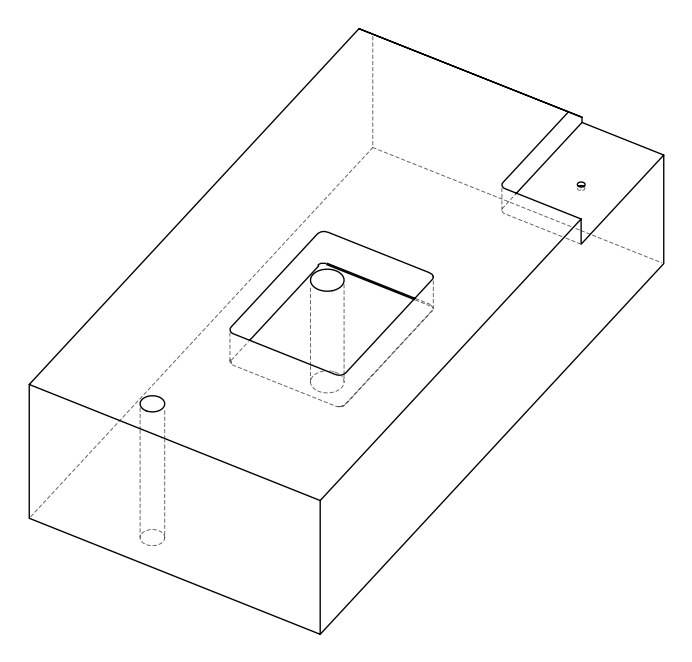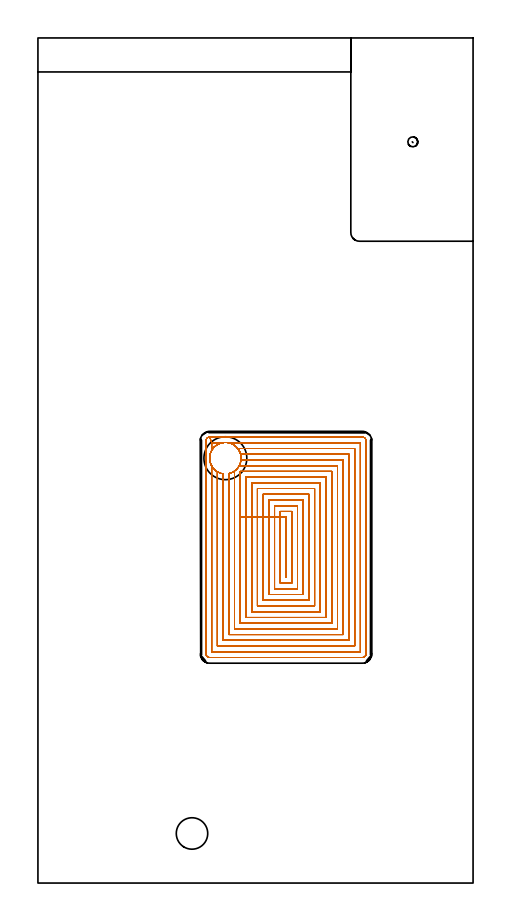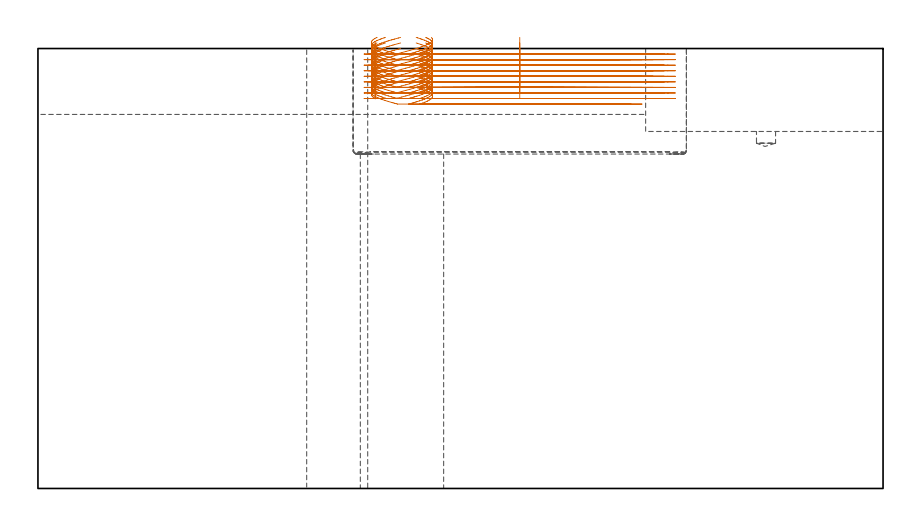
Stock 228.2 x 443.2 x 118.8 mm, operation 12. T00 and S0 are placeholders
(PLAN: 12 operations, 9 tool changes, 185.3 min)
(1 SPOT_DRILL | STEP1HOLE | NXT0321_9005460120000 | 0.06 min | 3392 mm3)
(2 SPOT_DRILL_1 | STEP1HOLE_1 | NXT0321_9005460120000 | 0.03 min | 3 mm3)
(3 SPOT_DRILL_2 | STEP1POCKET | NXT0321_9005460120000 | 0.03 min | 2393 mm3)
(4 DRILL_THROUGH_HOLE_INTO_CENTER | STEP1HOLE | NXT0301_065 | 0.39 min | 6096 mm3)
(5 DRILL_TO_ENLARGE_THROUGH_HOLE | STEP1HOLE | UGT0301_054 | 0.41 min | 37684 mm3)
(6 DRILL_BLIND_HOLE_INTO_CENTER | STEP1HOLE_1 | NXT0301_038 | 0.05 min | 317 mm3)
(7 GUN_DRILL_THROUGH_HOLE | STEP1HOLE_1 | UGT0307_002 | 0.56 min | 3049 mm3)
(8 SPADE_DRILL_TO_ENLARGE_THROUGH_HOLE | STEP1HOLE_1 | UGT0306_007 | 0.51 min | 21981 mm3)
(9 DRILL_BLIND_HOLE_INTO_CENTER_1 | STEP1POCKET | NXT0301_023 | 0.03 min | 78 mm3)
(10 AREA_MILL | FG_CHAMFER_SURFACE | UGT0205_001 | 9.43 min | 27202 mm3)
(11 MILL_CORNER_NOTCH_RECTANGULAR | CORNER_NOTCH_RECTANGULAR | NXT0201_009 | Follow Part, ap 2, ae 75% | 33.96 min | 149371 mm3)
(12 MILL_RECTANGULAR_POCKET | POCKET_RECTANGULAR_STRAIGHT | UGT0201_084 | Follow Part, ap 1.5, ae 75% | 139.81 min | 299857 mm3)
(TOOL NXT0321_9005460120000 | NC Spot Drill, 142deg, 12mm, Carbide, Uncoated | D12 PA142 FL30 Z2)
(TOOL NXT0301_065 | Carbide Drill 9.4mm [860.1-0940-075A1-MM 2214] | D9.4 PA140 FL98 Z2)
(TOOL UGT0301_054 | Twist Drill 22.5 mm | D22.5 PA118 FL155 Z2)
(TOOL NXT0301_038 | Carbide Drill 6.7mm [860.1-0670-034A1-MM 2214] | D6.7 PA140 FL53 Z2)
(TOOL UGT0307_002 | Gun Drill 6 mm | D6 PA130 FL24 Z1)
(TOOL UGT0306_007 | Spade Drill 16.5mm | D16.5 PA132 FL10 Z2)
(TOOL NXT0301_023 | Carbide Drill 5.2mm [860.1-0520-016A1-MM 2214] | D5.2 PA140 FL28 Z2)
(TOOL UGT0205_001 | Chamfer Mill 20 x 3 x 45 deg. | D20 FL50 Z2)
(TOOL NXT0201_009 | ENDMILL 8mm [2P460-0800-NA 1630] | D8 FL26 Z6)
(TOOL UGT0201_084 | End mill 6 mm | D6 R1 FL30 Z4)
(OP 12 MILL_RECTANGULAR_POCKET, part 1 of 2)
G17 G21 G94 G90
T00 M6
G54
G17 G0 G90 X102.135 Y230.094 S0 M3
G43 Z128.8 H0
Z121.8
G94 G1 X102.469 Y229.927 Z121.7 F250.
X103.358 Y229.327 Z121.412
X103.667 Y229.062 Z121.304
X104.34 Y228.414 Z121.053
X104.917 Y227.725 Z120.812
X105.139 Y227.427 Z120.713
X105.333 Y227.109 Z120.613
X105.545 Y226.762 Z120.504
X105.997 Y225.784 Z120.215
X106.319 Y224.755 Z119.926
X106.505 Y223.694 Z119.638
X106.551 Y222.617 Z119.349
X106.457 Y221.544 Z119.06
X106.225 Y220.492 Z118.772
X105.857 Y219.479 Z118.483
X105.362 Y218.522 Z118.194
X105.009 Y218.002 Z118.026
X104.475 Y217.331 Z117.796
X104.371 Y217.215 Z117.754
X103.731 Y216.591 Z117.515
X103.1 Y216.097 Z117.3
Y133.3 F500.
X157.1
Y218.9
X105.565
G0 X104.677 Y228.012 Z121.8
G1 X104.917 Y227.725 Z121.7 F250.
X105.139 Y227.427 Z121.6
X105.333 Y227.109 Z121.5
X105.545 Y226.762 Z121.391
X105.997 Y225.784 Z121.103
X106.319 Y224.755 Z120.814
X106.505 Y223.694 Z120.525
X106.551 Y222.617 Z120.236
X106.457 Y221.544 Z119.948
X106.225 Y220.492 Z119.659
X105.857 Y219.479 Z119.37
X105.362 Y218.522 Z119.082
X105.009 Y218.002 Z118.913
X104.475 Y217.331 Z118.683
X104.371 Y217.215 Z118.642
X103.731 Y216.591 Z118.402
X103.051 Y216.059 Z118.171
X102.683 Y215.825 Z118.054
X102.365 Y215.623 Z117.953
X101.963 Y215.409 Z117.831
X101.598 Y215.229 Z117.722
X101.054 Y215.016 Z117.565
X100.498 Y214.842 Z117.409
X100.1 Y214.753 Z117.3
Y130.3 F500.
X160.1
Y221.9
X106.494
G0 X91.54 Y227.534 Z121.8
G1 X91.523 Y227.512 Z121.793 F250.
X90.959 Y226.573 Z121.499
X90.524 Y225.568 Z121.206
X90.226 Y224.514 Z120.912
X90.07 Y223.43 Z120.619
X90.059 Y222.335 Z120.325
X90.192 Y221.247 Z120.032
X90.468 Y220.188 Z119.738
X90.882 Y219.173 Z119.445
X91.426 Y218.223 Z119.151
X91.668 Y217.896 Z119.042
X91.854 Y217.643 Z118.958
X92.059 Y217.405 Z118.874
X92.119 Y217.343 Z118.851
X92.651 Y216.788 Z118.645
X92.684 Y216.757 Z118.633
X92.983 Y216.48 Z118.524
X93.761 Y215.901 Z118.264
X94.602 Y215.417 Z118.004
X95.493 Y215.034 Z117.744
X95.882 Y214.915 Z117.635
X96.112 Y214.845 Z117.57
X96.346 Y214.788 Z117.506
X96.72 Y214.698 Z117.403
X97.1 Y214.642 Z117.3
Y127.3 F500.
X163.1
Y224.9
X106.272
G0 X93.839 Y229.734 Z121.8
G1 X93.476 Y229.5 Z121.684 F250.
X92.783 Y228.941 Z121.445
X92.494 Y228.655 Z121.337
X92.206 Y228.368 Z121.228
X91.523 Y227.512 Z120.934
X90.959 Y226.573 Z120.641
X90.524 Y225.568 Z120.347
X90.226 Y224.514 Z120.054
X90.07 Y223.43 Z119.76
X90.059 Y222.335 Z119.467
X90.192 Y221.247 Z119.173
X90.468 Y220.188 Z118.88
X90.882 Y219.173 Z118.586
X91.426 Y218.223 Z118.293
X91.668 Y217.896 Z118.184
X91.854 Y217.643 Z118.1
X92.059 Y217.405 Z118.016
X92.119 Y217.343 Z117.992
X92.651 Y216.788 Z117.786
X92.684 Y216.757 Z117.774
X92.983 Y216.48 Z117.665
X93.749 Y215.909 Z117.409
X94.1 Y215.702 Z117.3
Y124.3 F500.
X166.1
Y227.9
X104.771
G0 X97.932 Y231.032 Z121.8
G1 X97.305 Y230.997 Z121.632 F250.
X96.25 Y230.799 Z121.344
X95.862 Y230.679 Z121.235
X95.474 Y230.559 Z121.126
X94.951 Y230.348 Z120.975
X94.588 Y230.165 Z120.866
X94.225 Y229.982 Z120.757
X93.476 Y229.5 Z120.519
X92.783 Y228.941 Z120.28
X92.494 Y228.655 Z120.171
X92.206 Y228.368 Z120.062
X91.52 Y227.508 Z119.767
X90.954 Y226.564 Z119.473
X90.519 Y225.554 Z119.178
X90.222 Y224.494 Z118.883
X90.068 Y223.405 Z118.588
X90.061 Y222.304 Z118.293
X90.199 Y221.213 Z117.998
X90.481 Y220.149 Z117.704
X90.902 Y219.133 Z117.409
X91.1 Y218.778 Z117.3
Y121.3 F500.
X169.1
Y230.9
X99.849
G0 X106.238 Y220.553 Z121.8
G1 X106.457 Y221.544 Z121.528 F250.
X106.551 Y222.617 Z121.239
X106.505 Y223.694 Z120.951
X106.319 Y224.755 Z120.662
X105.997 Y225.784 Z120.373
X105.545 Y226.762 Z120.084
X105.333 Y227.109 Z119.975
X105.139 Y227.427 Z119.876
X104.917 Y227.725 Z119.776
X104.34 Y228.414 Z119.535
X103.667 Y229.062 Z119.285
X103.358 Y229.327 Z119.176
X102.446 Y229.94 Z118.881
X101.461 Y230.428 Z118.587
X100.42 Y230.78 Z118.292
X99.341 Y230.991 Z117.998
X98.244 Y231.057 Z117.703
X97.148 Y230.976 Z117.409
X96.749 Y230.9 Z117.3
X91.1 F500.
Y226.816
G0 X130.1 Y175.106 Z121.8
G1 Y191.9 Z117.3 F250.
Y160.3 F500.
Y191.9
X127.1
Y157.3
X133.1
Y194.9
X127.1
Y191.9
X124.1
Y154.3
X136.1
Y197.9
X124.1
Y191.9
X121.1
Y151.3
X139.1
Y200.9
X121.1
Y191.9
X118.1
Y148.3
X142.1
Y203.9
X118.1
Y191.9
X115.1
Y145.3
X145.1
Y206.9
X115.1
Y191.9
X112.1
Y142.3
X148.1
Y209.9
X112.1
Y191.9
X109.1
Y139.3
X151.1
Y212.9
X109.1
Y191.9
X106.1
Y136.3
X154.1
Y215.9
X106.1
Y191.9
G0 X91.1 Y230.9 Z120.3
G1 Z117.3 F250.
X90.1 Y233.9 F500.
G3 X88.1 Y231.9 R2.
G1 Y120.3
G3 X90.1 Y118.3 R2.
G1 X170.1
G3 X172.1 Y120.3 R2.
G1 Y231.9
G3 X170.1 Y233.9 R2.
G1 X90.1
G3 X89.141 Y233.655 R2.
G0 X102.135 Y230.095 Z120.3
G1 X102.471 Y229.926 Z120.199 F250.
X103.358 Y229.327 Z119.912
X103.667 Y229.062 Z119.803
X104.342 Y228.411 Z119.552
X104.917 Y227.726 Z119.312
X105.132 Y227.436 Z119.215
X105.321 Y227.128 Z119.119
X105.534 Y226.781 Z119.01
X106. Y225.776 Z118.713
X106.328 Y224.718 Z118.416
X106.512 Y223.625 Z118.119
X106.548 Y222.518 Z117.822
X106.436 Y221.415 Z117.525
X106.178 Y220.338 Z117.228
X105.779 Y219.305 Z116.932
X105.245 Y218.334 Z116.635
X105.009 Y218.002 Z116.526
X104.475 Y217.331 Z116.296
X104.371 Y217.215 Z116.254
X103.844 Y216.691 Z116.055
X103.732 Y216.592 Z116.015
X103.1 Y216.098 Z115.8
Y133.3 F500.
X157.1
Y218.9
X105.565
G0 X104.677 Y228.012 Z120.3
G1 X104.917 Y227.726 Z120.2 F250.
X105.132 Y227.436 Z120.103
X105.321 Y227.128 Z120.006
X105.534 Y226.781 Z119.897
X106. Y225.776 Z119.6
X106.328 Y224.718 Z119.303
X106.512 Y223.625 Z119.007
X106.548 Y222.518 Z118.71
X106.436 Y221.415 Z118.413
X106.178 Y220.338 Z118.116
X105.779 Y219.305 Z117.819
X105.245 Y218.334 Z117.522
X105.009 Y218.002 Z117.413
X104.475 Y217.331 Z117.183
X104.371 Y217.215 Z117.142
X103.844 Y216.691 Z116.942
X103.732 Y216.592 Z116.902
X103.045 Y216.055 Z116.669
X102.323 Y215.601 Z116.44
X102.045 Y215.452 Z116.356
X101.683 Y215.268 Z116.247
X101.48 Y215.18 Z116.187
X101.098 Y215.042 Z116.079
X100.714 Y214.904 Z115.969
X100.498 Y214.842 Z115.909
X100.1 Y214.753 Z115.8
Y130.3 F500.
X160.1
Y221.9
X106.494
G0 X91.552 Y227.525 Z120.3
G1 X91.162 Y226.944 Z120.112 F250.
X90.678 Y225.967 Z119.82
X90.327 Y224.935 Z119.528
X90.115 Y223.865 Z119.236
X90.046 Y222.777 Z118.944
X90.12 Y221.689 Z118.652
X90.337 Y220.621 Z118.36
X90.693 Y219.59 Z118.067
X91.181 Y218.615 Z117.775
X91.794 Y217.713 Z117.483
X92.059 Y217.405 Z117.374
X92.651 Y216.788 Z117.145
X92.949 Y216.509 Z117.036
X93.736 Y215.918 Z116.772
X94.588 Y215.424 Z116.508
X95.493 Y215.034 Z116.244
X95.882 Y214.915 Z116.135
X96.272 Y214.796 Z116.026
X96.697 Y214.701 Z115.909
X97.1 Y214.642 Z115.8
Y127.3 F500.
X163.1
Y224.9
X106.272
G0 X93.843 Y229.73 Z120.3
G1 X93.315 Y229.381 Z120.13 F250.
X92.492 Y228.666 Z119.838
X91.77 Y227.849 Z119.546
X91.162 Y226.944 Z119.254
X90.678 Y225.967 Z118.962
X90.327 Y224.935 Z118.67
X90.115 Y223.865 Z118.377
X90.046 Y222.777 Z118.085
X90.12 Y221.689 Z117.793
X90.337 Y220.621 Z117.501
X90.693 Y219.59 Z117.209
X91.181 Y218.615 Z116.917
X91.794 Y217.713 Z116.625
X92.059 Y217.405 Z116.516
X92.651 Y216.788 Z116.286
X92.949 Y216.509 Z116.177
X93.749 Y215.909 Z115.909
X94.1 Y215.702 Z115.8
Y124.3 F500.
X166.1
Y227.9
X104.771
G0 X97.934 Y231.032 Z120.3
G1 X97.314 Y230.998 Z120.134 F250.
X96.261 Y230.802 Z119.847
X95.873 Y230.682 Z119.738
X95.484 Y230.563 Z119.629
X94.951 Y230.348 Z119.475
X94.588 Y230.165 Z119.366
X94.225 Y229.982 Z119.257
X93.278 Y229.354 Z118.953
X92.427 Y228.602 Z118.648
X91.687 Y227.74 Z118.344
X91.072 Y226.785 Z118.039
X90.593 Y225.755 Z117.735
X90.261 Y224.669 Z117.431
X90.08 Y223.547 Z117.126
X90.055 Y222.411 Z116.822
X90.186 Y221.283 Z116.518
X90.47 Y220.183 Z116.213
X90.902 Y219.133 Z115.909
X91.1 Y218.778 Z115.8
Y121.3 F500.
X169.1
Y230.9
X99.849
G0 X106.23 Y220.555 Z120.3
G1 X106.436 Y221.415 Z120.063 F250.
X106.548 Y222.518 Z119.766
X106.512 Y223.625 Z119.469
X106.328 Y224.718 Z119.172
X106. Y225.776 Z118.875
X105.534 Y226.781 Z118.578
X105.321 Y227.128 Z118.469
X105.132 Y227.436 Z118.373
X104.917 Y227.726 Z118.276
X104.342 Y228.411 Z118.036
X103.667 Y229.062 Z117.785
X103.358 Y229.327 Z117.676
X102.446 Y229.94 Z117.381
X101.461 Y230.428 Z117.087
X100.42 Y230.78 Z116.792
X99.341 Y230.991 Z116.498
X98.244 Y231.057 Z116.203
X97.148 Y230.976 Z115.909
X96.749 Y230.9 Z115.8
X91.1 F500.
Y226.816
G0 X130.1 Y175.106 Z120.3
G1 Y191.9 Z115.8 F250.
Y160.3 F500.
Y191.9
X127.1
Y157.3
X133.1
Y194.9
X127.1
Y191.9
X124.1
Y154.3
X136.1
Y197.9
X124.1
Y191.9
X121.1
Y151.3
X139.1
Y200.9
X121.1
Y191.9
X118.1
Y148.3
X142.1
Y203.9
X118.1
Y191.9
X115.1
Y145.3
X145.1
Y206.9
X115.1
Y191.9
X112.1
Y142.3
X148.1
Y209.9
X112.1
Y191.9
X109.1
Y139.3
X151.1
Y212.9
X109.1
Y191.9
X106.1
Y136.3
X154.1
Y215.9
X106.1
Y191.9
G0 X91.1 Y230.9 Z118.8
G1 Z115.8 F250.
X90.1 Y233.9 F500.
G3 X88.1 Y231.9 R2.
G1 Y120.3
G3 X90.1 Y118.3 R2.
G1 X170.1
G3 X172.1 Y120.3 R2.
G1 Y231.9
G3 X170.1 Y233.9 R2.
G1 X90.1
G3 X89.141 Y233.655 R2.
G0 X102.134 Y230.095 Z118.8
G1 X102.473 Y229.925 Z118.698 F250.
X103.361 Y229.324 Z118.411
X103.67 Y229.06 Z118.302
X104.339 Y228.415 Z118.053
X104.917 Y227.726 Z117.812
X105.022 Y227.584 Z117.765
X105.121 Y227.438 Z117.718
X105.288 Y227.191 Z117.638
X105.437 Y226.932 Z117.558
X105.641 Y226.58 Z117.449
X106.07 Y225.589 Z117.159
X106.366 Y224.55 Z116.87
X106.525 Y223.482 Z116.581
X106.543 Y222.402 Z116.291
X106.421 Y221.329 Z116.002
X106.16 Y220.281 Z115.712
X105.765 Y219.276 Z115.423
X105.243 Y218.331 Z115.134
X105.007 Y218. Z115.025
X104.475 Y217.331 Z114.796
X104.371 Y217.215 Z114.754
X103.844 Y216.691 Z114.555
X103.732 Y216.592 Z114.515
X103.1 Y216.098 Z114.3
Y133.3 F500.
X157.1
Y218.9
X105.565
G0 X104.677 Y228.012 Z118.8
G1 X104.917 Y227.726 Z118.7 F250.
X105.022 Y227.584 Z118.652
X105.121 Y227.438 Z118.605
X105.288 Y227.191 Z118.525
X105.437 Y226.932 Z118.445
X105.641 Y226.58 Z118.336
X106.07 Y225.589 Z118.047
X106.366 Y224.55 Z117.757
X106.525 Y223.482 Z117.468
X106.543 Y222.402 Z117.179
X106.421 Y221.329 Z116.889
X106.16 Y220.281 Z116.6
X105.765 Y219.276 Z116.311
X105.243 Y218.331 Z116.021
X105.007 Y218. Z115.912
X104.475 Y217.331 Z115.683
X104.371 Y217.215 Z115.642
X103.844 Y216.691 Z115.442
X103.732 Y216.592 Z115.402
X103.045 Y216.055 Z115.169
X102.323 Y215.601 Z114.94
X102.045 Y215.452 Z114.856
X101.683 Y215.268 Z114.747
X101.48 Y215.18 Z114.687
X101.098 Y215.042 Z114.579
X100.714 Y214.904 Z114.469
X100.498 Y214.842 Z114.409
X100.1 Y214.753 Z114.3
Y130.3 F500.
X160.1
Y221.9
X106.494
G0 X91.552 Y227.525 Z118.8
G1 X91.162 Y226.944 Z118.612 F250.
X90.678 Y225.967 Z118.32
X90.327 Y224.935 Z118.028
X90.115 Y223.865 Z117.736
X90.046 Y222.777 Z117.444
X90.12 Y221.689 Z117.152
X90.337 Y220.621 Z116.86
X90.693 Y219.59 Z116.567
X91.181 Y218.615 Z116.275
X91.794 Y217.713 Z115.983
X92.059 Y217.405 Z115.874
X92.651 Y216.788 Z115.645
X92.949 Y216.509 Z115.536
X93.736 Y215.918 Z115.272
X94.588 Y215.424 Z115.008
X95.493 Y215.034 Z114.744
X95.882 Y214.915 Z114.635
X96.272 Y214.796 Z114.526
X96.697 Y214.701 Z114.409
X97.1 Y214.642 Z114.3
Y127.3 F500.
X163.1
Y224.9
X106.272
G0 X93.843 Y229.73 Z118.8
G1 X93.315 Y229.381 Z118.63 F250.
X92.492 Y228.666 Z118.338
X91.77 Y227.849 Z118.046
X91.162 Y226.944 Z117.754
X90.678 Y225.967 Z117.462
X90.327 Y224.935 Z117.17
X90.115 Y223.865 Z116.877
X90.046 Y222.777 Z116.585
X90.12 Y221.689 Z116.293
X90.337 Y220.621 Z116.001
X90.693 Y219.59 Z115.709
X91.181 Y218.615 Z115.417
X91.794 Y217.713 Z115.125
X92.059 Y217.405 Z115.016
X92.651 Y216.788 Z114.786
X92.949 Y216.509 Z114.677
X93.749 Y215.909 Z114.409
X94.1 Y215.702 Z114.3
Y124.3 F500.
X166.1
Y227.9
X104.771
G0 X97.934 Y231.032 Z118.8
G1 X97.313 Y230.998 Z118.633 F250.
X96.259 Y230.801 Z118.346
X95.871 Y230.682 Z118.237
X95.482 Y230.562 Z118.128
X94.951 Y230.348 Z117.975
X94.588 Y230.165 Z117.866
X94.225 Y229.982 Z117.757
X93.278 Y229.354 Z117.453
X92.427 Y228.602 Z117.148
X91.687 Y227.74 Z116.844
X91.072 Y226.785 Z116.539
X90.593 Y225.755 Z116.235
X90.261 Y224.669 Z115.931
X90.08 Y223.547 Z115.626
X90.055 Y222.411 Z115.322
X90.186 Y221.283 Z115.018
X90.47 Y220.183 Z114.713
X90.902 Y219.133 Z114.409
X91.1 Y218.778 Z114.3
Y121.3 F500.
X169.1
Y230.9
X99.849
G0 X106.228 Y220.555 Z118.8
G1 X106.421 Y221.329 Z118.586 F250.
X106.543 Y222.402 Z118.297
X106.525 Y223.482 Z118.007
X106.366 Y224.55 Z117.718
X106.07 Y225.589 Z117.429
X105.641 Y226.58 Z117.139
X105.437 Y226.932 Z117.03
X105.288 Y227.191 Z116.95
X104.917 Y227.726 Z116.776
X104.339 Y228.415 Z116.535
X103.67 Y229.06 Z116.286
X103.361 Y229.324 Z116.177
X102.449 Y229.939 Z115.882
X101.463 Y230.427 Z115.587
X100.422 Y230.779 Z115.293
X99.343 Y230.991 Z114.998
X98.245 Y231.057 Z114.703
X97.148 Y230.976 Z114.409
X96.749 Y230.9 Z114.3
X91.1 F500.
Y226.816
G0 X130.1 Y175.106 Z118.8
G1 Y191.9 Z114.3 F250.
Y160.3 F500.
Y191.9
X127.1
Y157.3
X133.1
Y194.9
X127.1
Y191.9
X124.1
Y154.3
X136.1
Y197.9
X124.1
Y191.9
X121.1
Y151.3
X139.1
Y200.9
X121.1
Y191.9
X118.1
Y148.3
X142.1
Y203.9
X118.1
Y191.9
X115.1
Y145.3
X145.1
Y206.9
X115.1
Y191.9
X112.1
Y142.3
X148.1
Y209.9
X112.1
Y191.9
X109.1
Y139.3
X151.1
Y212.9
X109.1
Y191.9
X106.1
Y136.3
X154.1
Y215.9
X106.1
Y191.9
G0 X91.1 Y230.9 Z117.3
G1 Z114.3 F250.
X90.1 Y233.9 F500.
G3 X88.1 Y231.9 R2.
G1 Y120.3
G3 X90.1 Y118.3 R2.
G1 X170.1
G3 X172.1 Y120.3 R2.
G1 Y231.9
G3 X170.1 Y233.9 R2.
G1 X90.1
G3 X89.141 Y233.655 R2.
G0 X102.135 Y230.094 Z117.3
G1 X102.472 Y229.925 Z117.199 F250.
X103.36 Y229.325 Z116.912
X103.669 Y229.06 Z116.803
X104.342 Y228.411 Z116.552
X104.966 Y227.66 Z116.29
X105.205 Y227.33 Z116.181
X105.756 Y226.345 Z115.879
X106.169 Y225.294 Z115.576
X106.435 Y224.196 Z115.274
X106.549 Y223.073 Z114.971
X106.509 Y221.944 Z114.669
X106.447 Y221.542 Z114.559
X106.385 Y221.14 Z114.45
X106.12 Y220.159 Z114.178
X105.738 Y219.218 Z113.906
X105.243 Y218.331 Z113.634
X105.007 Y218. Z113.525
X104.475 Y217.331 Z113.296
X104.371 Y217.215 Z113.254
X103.844 Y216.691 Z113.055
X103.732 Y216.592 Z113.015
X103.1 Y216.097 Z112.8
Y133.3 F500.
X157.1
Y218.9
X105.565
G0 X104.677 Y228.012 Z117.3
G1 X104.966 Y227.66 Z117.178 F250.
X105.205 Y227.33 Z117.069
X105.756 Y226.345 Z116.766
X106.169 Y225.294 Z116.464
X106.435 Y224.196 Z116.161
X106.549 Y223.073 Z115.859
X106.509 Y221.944 Z115.556
X106.447 Y221.542 Z115.447
X106.385 Y221.14 Z115.338
X106.12 Y220.159 Z115.066
X105.738 Y219.218 Z114.793
X105.243 Y218.331 Z114.521
X105.007 Y218. Z114.412
X104.475 Y217.331 Z114.183
X104.371 Y217.215 Z114.142
X103.844 Y216.691 Z113.942
X103.732 Y216.592 Z113.902
X103.049 Y216.057 Z113.67
X102.365 Y215.623 Z113.453
X101.963 Y215.409 Z113.331
X101.597 Y215.229 Z113.222
X101.054 Y215.016 Z113.065
X100.498 Y214.842 Z112.909
X100.1 Y214.753 Z112.8
Y130.3 F500.
X160.1
Y221.9
X106.494
G0 X91.552 Y227.525 Z117.3
G1 X91.162 Y226.944 Z117.112 F250.
X90.678 Y225.967 Z116.82
X90.328 Y224.935 Z116.528
X90.116 Y223.865 Z116.236
X90.046 Y222.777 Z115.944
X90.121 Y221.689 Z115.652
X90.338 Y220.621 Z115.36
X90.693 Y219.59 Z115.067
X91.181 Y218.615 Z114.775
X91.794 Y217.713 Z114.483
X92.059 Y217.405 Z114.374
X92.651 Y216.788 Z114.145
X92.949 Y216.509 Z114.036
X93.736 Y215.918 Z113.772
X94.588 Y215.424 Z113.508
X95.493 Y215.034 Z113.244
X95.882 Y214.915 Z113.135
X96.272 Y214.796 Z113.026
X96.697 Y214.701 Z112.909
X97.1 Y214.642 Z112.8
Y127.3 F500.
X163.1
Y224.9
X106.272
G0 X93.844 Y229.73 Z117.3
G1 X93.315 Y229.381 Z117.13 F250.
X92.492 Y228.666 Z116.838
X91.77 Y227.849 Z116.546
X91.162 Y226.944 Z116.254
X90.678 Y225.967 Z115.962
X90.328 Y224.935 Z115.669
X90.116 Y223.865 Z115.377
X90.046 Y222.777 Z115.085
X90.121 Y221.689 Z114.793
X90.338 Y220.621 Z114.501
X90.693 Y219.59 Z114.209
X91.181 Y218.615 Z113.917
X91.794 Y217.713 Z113.625
X92.059 Y217.405 Z113.516
X92.651 Y216.788 Z113.286
X92.949 Y216.509 Z113.177
X93.749 Y215.909 Z112.909
X94.1 Y215.702 Z112.8
Y124.3 F500.
X166.1
Y227.9
X104.771
G0 X97.934 Y231.032 Z117.3
G1 X97.311 Y230.998 Z117.133 F250.
X96.257 Y230.801 Z116.845
X95.869 Y230.681 Z116.737
X95.481 Y230.561 Z116.628
X94.951 Y230.348 Z116.475
X94.588 Y230.165 Z116.366
X94.225 Y229.982 Z116.257
X93.279 Y229.354 Z115.952
X92.427 Y228.601 Z115.648
X91.687 Y227.74 Z115.344
X91.072 Y226.785 Z115.039
X90.594 Y225.755 Z114.735
X90.261 Y224.669 Z114.431
X90.08 Y223.547 Z114.126
X90.055 Y222.412 Z113.822
X90.186 Y221.283 Z113.518
X90.47 Y220.184 Z113.213
X90.902 Y219.133 Z112.909
X91.1 Y218.778 Z112.8
Y121.3 F500.
X169.1
Y230.9
X99.849
G0 X106.227 Y220.556 Z117.3
G1 X106.385 Y221.14 Z117.138 F250.
X106.447 Y221.542 Z117.029
X106.509 Y221.944 Z116.92
X106.549 Y223.073 Z116.617
X106.435 Y224.196 Z116.315
X106.169 Y225.294 Z116.012
X105.756 Y226.345 Z115.709
X105.205 Y227.33 Z115.407
X104.917 Y227.726 Z115.276
X104.342 Y228.411 Z115.036
X103.669 Y229.06 Z114.785
X103.36 Y229.325 Z114.677
X102.448 Y229.939 Z114.382
X101.463 Y230.427 Z114.087
X100.421 Y230.78 Z113.793
X99.342 Y230.991 Z113.498
X98.245 Y231.057 Z113.203
X97.148 Y230.976 Z112.909
X96.749 Y230.9 Z112.8
X91.1 F500.
Y226.815
G0 X130.1 Y175.106 Z117.3
G1 Y191.9 Z112.8 F250.
Y160.3 F500.
Y191.9
X127.1
Y157.3
X133.1
Y194.9
X127.1
Y191.9
X124.1
Y154.3
X136.1
Y197.9
X124.1
Y191.9
X121.1
Y151.3
X139.1
Y200.9
X121.1
Y191.9
X118.1
Y148.3
X142.1
Y203.9
X118.1
Y191.9
X115.1
Y145.3
X145.1
Y206.9
X115.1
Y191.9
X112.1
Y142.3
X148.1
Y209.9
X112.1
Y191.9
X109.1
Y139.3
X151.1
Y212.9
X109.1
Y191.9
X106.1
Y136.3
X154.1
Y215.9
X106.1
Y191.9
G0 X91.1 Y230.9 Z115.8
G1 Z112.8 F250.
X90.1 Y233.9 F500.
G3 X88.1 Y231.9 R2.
G1 Y120.3
G3 X90.1 Y118.3 R2.
G1 X170.1
G3 X172.1 Y120.3 R2.
G1 Y231.9
G3 X170.1 Y233.9 R2.
G1 X90.1
G3 X89.141 Y233.655 R2.
G0 X102.135 Y230.094 Z115.8
G1 X102.462 Y229.931 Z115.702 F250.
X103.358 Y229.327 Z115.412
X103.667 Y229.063 Z115.304
X104.346 Y228.407 Z115.051
X104.917 Y227.726 Z114.813
X105.159 Y227.399 Z114.704
X105.692 Y226.477 Z114.418
X106.103 Y225.494 Z114.133
X106.384 Y224.467 Z113.847
X106.53 Y223.412 Z113.562
X106.54 Y222.347 Z113.276
X106.414 Y221.289 Z112.991
X106.152 Y220.256 Z112.706
X105.76 Y219.266 Z112.42
X105.245 Y218.334 Z112.135
X105.009 Y218.002 Z112.026
X104.475 Y217.331 Z111.796
X104.371 Y217.215 Z111.754
X103.844 Y216.691 Z111.555
X103.731 Y216.591 Z111.515
X103.1 Y216.097 Z111.3
Y133.3 F500.
X157.1
Y218.9
X105.565
G0 X104.677 Y228.012 Z115.8
G1 X104.917 Y227.726 Z115.7 F250.
X105.159 Y227.399 Z115.591
X105.692 Y226.477 Z115.306
X106.103 Y225.494 Z115.02
X106.384 Y224.467 Z114.735
X106.53 Y223.412 Z114.449
X106.54 Y222.347 Z114.164
X106.414 Y221.289 Z113.878
X106.152 Y220.256 Z113.593
X105.76 Y219.266 Z113.308
X105.245 Y218.334 Z113.022
X105.009 Y218.002 Z112.913
X104.475 Y217.331 Z112.683
X104.371 Y217.215 Z112.642
X103.844 Y216.691 Z112.442
X103.731 Y216.591 Z112.402
X103.051 Y216.059 Z112.171
X102.365 Y215.623 Z111.953
X101.963 Y215.409 Z111.831
X101.597 Y215.229 Z111.722
X101.054 Y215.016 Z111.565
X100.498 Y214.842 Z111.409
X100.1 Y214.753 Z111.3
Y130.3 F500.
X160.1
Y221.9
X106.494
G0 X91.552 Y227.525 Z115.8
G1 X91.162 Y226.944 Z115.612 F250.
X90.678 Y225.967 Z115.32
X90.328 Y224.935 Z115.028
X90.116 Y223.865 Z114.736
X90.046 Y222.777 Z114.444
X90.121 Y221.689 Z114.152
X90.338 Y220.621 Z113.86
X90.693 Y219.59 Z113.567
X91.181 Y218.615 Z113.275
X91.794 Y217.713 Z112.983
X92.059 Y217.405 Z112.874
X92.651 Y216.788 Z112.645
X92.949 Y216.509 Z112.536
X93.736 Y215.918 Z112.272
X94.588 Y215.424 Z112.008
X95.493 Y215.034 Z111.744
X95.882 Y214.915 Z111.635
X96.272 Y214.796 Z111.526
X96.697 Y214.701 Z111.409
X97.1 Y214.642 Z111.3
Y127.3 F500.
X163.1
Y224.9
X106.272
G0 X93.844 Y229.73 Z115.8
G1 X93.315 Y229.381 Z115.63 F250.
X92.492 Y228.666 Z115.338
X91.77 Y227.849 Z115.046
X91.162 Y226.944 Z114.754
X90.678 Y225.967 Z114.462
X90.328 Y224.935 Z114.17
X90.116 Y223.865 Z113.877
X90.046 Y222.777 Z113.585
X90.121 Y221.689 Z113.293
X90.338 Y220.621 Z113.001
X90.693 Y219.59 Z112.709
X91.181 Y218.615 Z112.417
X91.794 Y217.713 Z112.125
X92.059 Y217.405 Z112.016
X92.651 Y216.788 Z111.786
X92.949 Y216.509 Z111.677
X93.749 Y215.909 Z111.409
X94.1 Y215.702 Z111.3
Y124.3 F500.
X166.1
Y227.9
X104.771
G0 X97.935 Y231.032 Z115.8
G1 X97.256 Y230.991 Z115.618 F250.
X96.195 Y230.785 Z115.328
X95.808 Y230.662 Z115.219
X95.421 Y230.539 Z115.11
X94.951 Y230.348 Z114.975
X94.588 Y230.165 Z114.866
X94.225 Y229.982 Z114.757
X93.279 Y229.354 Z114.452
X92.427 Y228.601 Z114.148
X91.687 Y227.74 Z113.844
X91.072 Y226.785 Z113.539
X90.594 Y225.755 Z113.235
X90.261 Y224.669 Z112.931
X90.08 Y223.547 Z112.626
X90.055 Y222.412 Z112.322
X90.186 Y221.283 Z112.018
X90.47 Y220.184 Z111.713
X90.902 Y219.133 Z111.409
X91.1 Y218.778 Z111.3
Y121.3 F500.
X169.1
Y230.9
X99.849
G0 X106.228 Y220.556 Z115.8
G1 X106.414 Y221.289 Z115.597 F250.
X106.54 Y222.347 Z115.312
X106.53 Y223.412 Z115.026
X106.384 Y224.467 Z114.741
X106.103 Y225.494 Z114.456
X105.692 Y226.477 Z114.17
X105.159 Y227.399 Z113.885
X104.917 Y227.726 Z113.776
X104.346 Y228.407 Z113.538
X103.667 Y229.063 Z113.285
X103.358 Y229.327 Z113.176
X102.446 Y229.941 Z112.881
X101.461 Y230.428 Z112.587
X100.42 Y230.78 Z112.292
X99.341 Y230.991 Z111.998
X98.244 Y231.057 Z111.703
X97.148 Y230.976 Z111.409
X96.749 Y230.9 Z111.3
X91.1 F500.
Y226.815
G0 X130.1 Y175.106 Z115.8
G1 Y191.9 Z111.3 F250.
Y160.3 F500.
Y191.9
X127.1
Y157.3
X133.1
Y194.9
X127.1
Y191.9
X124.1
Y154.3
X136.1
Y197.9
X124.1
Y191.9
X121.1
Y151.3
X139.1
Y200.9
X121.1
Y191.9
X118.1
Y148.3
X142.1
Y203.9
X118.1
Y191.9
X115.1
Y145.3
X145.1
Y206.9
X115.1
Y191.9
X112.1
Y142.3
X148.1
Y209.9
X112.1
Y191.9
X109.1
Y139.3
X151.1
Y212.9
X109.1
Y191.9
X106.1
Y136.3
X154.1
Y215.9
X106.1
Y191.9
G0 X91.1 Y230.9 Z114.3
G1 Z111.3 F250.
X90.1 Y233.9 F500.
G3 X88.1 Y231.9 R2.
G1 Y120.3
G3 X90.1 Y118.3 R2.
G1 X170.1
G3 X172.1 Y120.3 R2.
G1 Y231.9
G3 X170.1 Y233.9 R2.
G1 X90.1
G3 X89.141 Y233.655 R2.
G0 X102.135 Y230.095 Z114.3
G1 X102.503 Y229.907 Z114.189 F250.
X103.358 Y229.327 Z113.912
X103.667 Y229.062 Z113.804
X104.345 Y228.409 Z113.551
X104.92 Y227.721 Z113.311
X105.162 Y227.394 Z113.202
X105.695 Y226.472 Z112.917
X106.104 Y225.49 Z112.631
X106.384 Y224.463 Z112.346
X106.531 Y223.408 Z112.061
X106.54 Y222.344 Z111.776
X106.413 Y221.287 Z111.491
X106.152 Y220.255 Z111.205
X105.76 Y219.265 Z110.92
X105.245 Y218.334 Z110.635
X105.009 Y218.002 Z110.526
X104.475 Y217.331 Z110.296
X104.371 Y217.215 Z110.254
X103.844 Y216.691 Z110.055
X103.731 Y216.591 Z110.015
X103.1 Y216.097 Z109.8
Y133.3 F500.
X157.1
Y218.9
X105.565
G0 X104.677 Y228.012 Z114.3
G1 X104.92 Y227.721 Z114.198 F250.
X105.162 Y227.394 Z114.089
X105.695 Y226.472 Z113.804
X106.104 Y225.49 Z113.519
X106.384 Y224.463 Z113.234
X106.531 Y223.408 Z112.948
X106.54 Y222.344 Z112.663
X106.413 Y221.287 Z112.378
X106.152 Y220.255 Z112.093
X105.76 Y219.265 Z111.807
X105.245 Y218.334 Z111.522
X105.009 Y218.002 Z111.413
X104.475 Y217.331 Z111.183
X104.371 Y217.215 Z111.142
X103.844 Y216.691 Z110.942
X103.731 Y216.591 Z110.902
X103.051 Y216.059 Z110.671
X102.365 Y215.623 Z110.453
X101.963 Y215.409 Z110.331
X101.597 Y215.229 Z110.222
X101.054 Y215.016 Z110.065
X100.498 Y214.842 Z109.909
X100.1 Y214.753 Z109.8
Y130.3 F500.
X160.1
Y221.9
X106.494
G0 X91.552 Y227.525 Z114.3
G1 X91.162 Y226.944 Z114.112 F250.
X90.678 Y225.967 Z113.82
X90.327 Y224.935 Z113.528
X90.115 Y223.865 Z113.236
X90.046 Y222.777 Z112.944
X90.12 Y221.689 Z112.652
X90.337 Y220.621 Z112.36
X90.693 Y219.59 Z112.067
X91.181 Y218.615 Z111.775
X91.794 Y217.713 Z111.483
X92.059 Y217.405 Z111.374
X92.651 Y216.788 Z111.145
X92.949 Y216.509 Z111.036
X93.736 Y215.918 Z110.772
X94.588 Y215.424 Z110.508
X95.493 Y215.034 Z110.244
X95.882 Y214.915 Z110.135
X96.272 Y214.796 Z110.026
X96.697 Y214.701 Z109.909
X97.1 Y214.642 Z109.8
Y127.3 F500.
X163.1
Y224.9
X106.272
G0 X93.843 Y229.73 Z114.3
G1 X93.315 Y229.381 Z114.13 F250.
X92.492 Y228.666 Z113.838
X91.77 Y227.849 Z113.546
X91.162 Y226.944 Z113.254
X90.678 Y225.967 Z112.962
X90.327 Y224.935 Z112.67
X90.115 Y223.865 Z112.377
X90.046 Y222.777 Z112.085
X90.12 Y221.689 Z111.793
X90.337 Y220.621 Z111.501
X90.693 Y219.59 Z111.209
X91.181 Y218.615 Z110.917
X91.794 Y217.713 Z110.625
X92.059 Y217.405 Z110.516
X92.651 Y216.788 Z110.286
X92.949 Y216.509 Z110.177
X93.749 Y215.909 Z109.909
X94.1 Y215.702 Z109.8
Y124.3 F500.
X166.1
Y227.9
X104.771
G0 X97.933 Y231.034 Z114.3
G1 X97.541 Y231.022 Z114.195 F250.
X96.52 Y230.863 Z113.918
X96.128 Y230.756 Z113.809
X95.736 Y230.649 Z113.7
X94.951 Y230.348 Z113.475
X94.588 Y230.165 Z113.366
X94.225 Y229.982 Z113.257
X93.278 Y229.354 Z112.953
X92.427 Y228.602 Z112.648
X91.687 Y227.74 Z112.344
X91.072 Y226.785 Z112.039
X90.593 Y225.755 Z111.735
X90.261 Y224.669 Z111.431
X90.08 Y223.547 Z111.126
X90.055 Y222.411 Z110.822
X90.186 Y221.283 Z110.518
X90.47 Y220.183 Z110.213
X90.902 Y219.133 Z109.909
X91.1 Y218.778 Z109.8
Y121.3 F500.
X169.1
Y230.9
X99.849
G0 X106.228 Y220.556 Z114.3
G1 X106.413 Y221.287 Z114.098 F250.
X106.54 Y222.344 Z113.813
X106.531 Y223.408 Z113.527
X106.384 Y224.463 Z113.242
X106.104 Y225.49 Z112.957
X105.695 Y226.472 Z112.672
X105.162 Y227.394 Z112.386
X104.917 Y227.726 Z112.276
X104.345 Y228.409 Z112.037
X103.667 Y229.062 Z111.785
X103.358 Y229.327 Z111.676
X102.446 Y229.941 Z111.381
X101.461 Y230.428 Z111.087
X100.42 Y230.78 Z110.792
X99.341 Y230.991 Z110.498
X98.244 Y231.057 Z110.203
X97.148 Y230.976 Z109.909
X96.749 Y230.9 Z109.8
X91.1 F500.
Y226.816
G0 X130.1 Y175.106 Z114.3
G1 Y191.9 Z109.8 F250.
Y160.3 F500.
Y191.9
X127.1
Y157.3
X133.1
Y194.9
X127.1
Y191.9
X124.1
Y154.3
X136.1
Y197.9
X124.1
Y191.9
X121.1
Y151.3
X139.1
Y200.9
X121.1
Y191.9
X118.1
Y148.3
X142.1
Y203.9
X118.1
Y191.9
X115.1
Y145.3
X145.1
Y206.9
X115.1
Y191.9
X112.1
Y142.3
X148.1
Y209.9
X112.1
Y191.9
X109.1
Y139.3
X151.1
Y212.9
X109.1
Y191.9
X106.1
Y136.3
X154.1
Y215.9
X106.1
Y191.9
G0 X91.1 Y230.9 Z112.8
G1 Z109.8 F250.
X90.1 Y233.9 F500.
G3 X88.1 Y231.9 R2.
G1 Y120.3
G3 X90.1 Y118.3 R2.
G1 X170.1
G3 X172.1 Y120.3 R2.
G1 Y231.9
G3 X170.1 Y233.9 R2.
G1 X90.1
G3 X89.141 Y233.655 R2.
G0 X102.135 Y230.095 Z112.8
G1 X102.489 Y229.915 Z112.693 F250.
X103.358 Y229.327 Z112.412
X103.667 Y229.062 Z112.303
X104.343 Y228.41 Z112.052
X104.917 Y227.726 Z111.812
X105.085 Y227.5 Z111.737
X105.237 Y227.263 Z111.661
X105.456 Y226.92 Z111.552
X105.949 Y225.906 Z111.25
X106.3 Y224.834 Z110.948
X106.501 Y223.724 Z110.646
X106.551 Y222.597 Z110.344
X106.446 Y221.474 Z110.041
X106.19 Y220.376 Z109.739
X105.787 Y219.323 Z109.437
X105.245 Y218.334 Z109.135
X105.009 Y218.002 Z109.026
X104.475 Y217.331 Z108.796
X104.371 Y217.215 Z108.754
X103.844 Y216.691 Z108.555
X103.731 Y216.591 Z108.515
X103.1 Y216.097 Z108.3
Y133.3 F500.
X157.1
Y218.9
X105.565
G0 X104.677 Y228.013 Z112.8
G1 X104.917 Y227.726 Z112.7 F250.
X105.085 Y227.5 Z112.624
X105.237 Y227.263 Z112.549
X105.456 Y226.92 Z112.44
X105.949 Y225.906 Z112.138
X106.3 Y224.834 Z111.835
X106.501 Y223.724 Z111.533
X106.551 Y222.597 Z111.231
X106.446 Y221.474 Z110.929
X106.19 Y220.376 Z110.627
X105.787 Y219.323 Z110.324
X105.245 Y218.334 Z110.022
X105.009 Y218.002 Z109.913
X104.475 Y217.331 Z109.683
X104.371 Y217.215 Z109.642
X103.844 Y216.691 Z109.442
X103.731 Y216.591 Z109.402
X103.051 Y216.059 Z109.171
X102.365 Y215.623 Z108.953
X101.963 Y215.409 Z108.831
X101.597 Y215.229 Z108.722
X101.054 Y215.016 Z108.565
X100.498 Y214.842 Z108.409
X100.1 Y214.753 Z108.3
Y130.3 F500.
X160.1
Y221.9
X106.494
G0 X91.552 Y227.525 Z112.8
G1 X91.162 Y226.944 Z112.612 F250.
X90.678 Y225.967 Z112.32
X90.327 Y224.935 Z112.028
X90.115 Y223.865 Z111.736
X90.046 Y222.777 Z111.444
X90.12 Y221.689 Z111.152
X90.337 Y220.621 Z110.86
X90.693 Y219.59 Z110.567
X91.181 Y218.615 Z110.275
X91.794 Y217.713 Z109.983
X92.059 Y217.405 Z109.874
X92.651 Y216.788 Z109.645
X92.949 Y216.509 Z109.536
X93.736 Y215.918 Z109.272
X94.588 Y215.424 Z109.008
X95.493 Y215.034 Z108.744
X95.882 Y214.915 Z108.635
X96.272 Y214.796 Z108.526
X96.697 Y214.701 Z108.409
X97.1 Y214.642 Z108.3
Y127.3 F500.
X163.1
Y224.9
X106.272
G0 X93.843 Y229.73 Z112.8
G1 X93.315 Y229.381 Z112.63 F250.
X92.492 Y228.666 Z112.338
X91.77 Y227.849 Z112.046
X91.162 Y226.944 Z111.754
X90.678 Y225.967 Z111.462
X90.327 Y224.935 Z111.17
X90.115 Y223.865 Z110.877
X90.046 Y222.777 Z110.585
X90.12 Y221.689 Z110.293
X90.337 Y220.621 Z110.001
X90.693 Y219.59 Z109.709
X91.181 Y218.615 Z109.417
X91.794 Y217.713 Z109.125
X92.059 Y217.405 Z109.016
X92.651 Y216.788 Z108.786
X92.949 Y216.509 Z108.677
X93.749 Y215.909 Z108.409
X94.1 Y215.702 Z108.3
Y124.3 F500.
X166.1
Y227.9
X104.771
G0 X97.933 Y231.032 Z112.8
G1 X97.445 Y231.013 Z112.669 F250.
X96.41 Y230.838 Z112.388
X96.02 Y230.726 Z112.279
X95.629 Y230.614 Z112.17
X94.951 Y230.348 Z111.975
X94.588 Y230.165 Z111.866
X94.225 Y229.982 Z111.757
X93.278 Y229.354 Z111.453
X92.427 Y228.602 Z111.148
X91.687 Y227.74 Z110.844
X91.072 Y226.785 Z110.539
X90.593 Y225.755 Z110.235
X90.261 Y224.669 Z109.931
X90.08 Y223.547 Z109.626
X90.055 Y222.411 Z109.322
X90.186 Y221.283 Z109.018
X90.47 Y220.183 Z108.713
X90.902 Y219.133 Z108.409
X91.1 Y218.778 Z108.3
Y121.3 F500.
X169.1
Y230.9
X99.849
G0 X106.232 Y220.554 Z112.8
G1 X106.446 Y221.474 Z112.547 F250.
X106.551 Y222.597 Z112.245
X106.501 Y223.724 Z111.942
X106.3 Y224.834 Z111.64
X105.949 Y225.906 Z111.338
X105.456 Y226.92 Z111.036
X105.237 Y227.263 Z110.927
X105.085 Y227.5 Z110.851
X104.917 Y227.726 Z110.776
X104.343 Y228.41 Z110.537
X103.667 Y229.062 Z110.285
X103.358 Y229.327 Z110.176
X102.446 Y229.94 Z109.881
X101.461 Y230.428 Z109.587
X100.42 Y230.78 Z109.292
X99.341 Y230.991 Z108.998
X98.244 Y231.057 Z108.703
X97.148 Y230.976 Z108.409
X96.749 Y230.9 Z108.3
X91.1 F500.
Y226.816
G0 X130.1 Y175.106 Z112.8
G1 Y191.9 Z108.3 F250.
Y160.3 F500.
Y191.9
X127.1
Y157.3
X133.1
Y194.9
X127.1
Y191.9
X124.1
Y154.3
X136.1
Y197.9
X124.1
Y191.9
X121.1
Y151.3
X139.1
Y200.9
X121.1
Y191.9
X118.1
Y148.3
X142.1
Y203.9
X118.1
Y191.9
X115.1
Y145.3
X145.1
Y206.9
X115.1
Y191.9
X112.1
Y142.3
X148.1
Y209.9
X112.1
Y191.9
X109.1
Y139.3
X151.1
Y212.9
X109.1
Y191.9
X106.1
Y136.3
X154.1
Y215.9
X106.1
Y191.9
G0 X91.1 Y230.9 Z111.3
G1 Z108.3 F250.
X90.1 Y233.9 F500.
G3 X88.1 Y231.9 R2.
G1 Y120.3
G3 X90.1 Y118.3 R2.
G1 X170.1
G3 X172.1 Y120.3 R2.
G1 Y231.9
G3 X170.1 Y233.9 R2.
G1 X90.1
G3 X89.141 Y233.655 R2.
G0 X102.136 Y230.094 Z111.3
G1 X102.46 Y229.933 Z111.203 F250.
X103.358 Y229.327 Z110.913
X103.667 Y229.062 Z110.804
X104.342 Y228.411 Z110.552
X104.917 Y227.726 Z110.313
X105.159 Y227.399 Z110.204
X105.225 Y227.299 Z110.171
X105.429 Y226.947 Z110.062
X105.633 Y226.595 Z109.953
X106.065 Y225.603 Z109.664
X106.363 Y224.563 Z109.374
X106.524 Y223.494 Z109.084
X106.544 Y222.412 Z108.794
X106.423 Y221.338 Z108.504
X106.162 Y220.288 Z108.214
X105.768 Y219.281 Z107.925
X105.245 Y218.334 Z107.635
X105.009 Y218.002 Z107.526
X104.475 Y217.331 Z107.296
X104.371 Y217.215 Z107.254
X103.844 Y216.691 Z107.055
X103.731 Y216.591 Z107.015
X103.1 Y216.097 Z106.8
Y133.3 F500.
X157.1
Y218.9
X105.565
G0 X104.677 Y228.012 Z111.3
G1 X104.917 Y227.726 Z111.2 F250.
X105.159 Y227.399 Z111.091
X105.225 Y227.299 Z111.059
X105.429 Y226.947 Z110.95
X105.633 Y226.595 Z110.841
X106.065 Y225.603 Z110.551
X106.363 Y224.563 Z110.261
X106.524 Y223.494 Z109.971
X106.544 Y222.412 Z109.682
X106.423 Y221.338 Z109.392
X106.162 Y220.288 Z109.102
X105.768 Y219.281 Z108.812
X105.245 Y218.334 Z108.522
X105.009 Y218.002 Z108.413
X104.475 Y217.331 Z108.183
X104.371 Y217.215 Z108.142
X103.844 Y216.691 Z107.942
X103.731 Y216.591 Z107.902
X103.051 Y216.059 Z107.671
X102.365 Y215.623 Z107.453
X101.963 Y215.409 Z107.331
X101.597 Y215.229 Z107.222
X101.054 Y215.016 Z107.065
X100.498 Y214.842 Z106.909
X100.1 Y214.753 Z106.8
Y130.3 F500.
X160.1
Y221.9
X106.494
G0 X91.552 Y227.525 Z111.3
G1 X91.162 Y226.944 Z111.112 F250.
X90.678 Y225.967 Z110.82
X90.327 Y224.935 Z110.528
X90.115 Y223.865 Z110.236
X90.046 Y222.777 Z109.944
X90.12 Y221.689 Z109.652
X90.337 Y220.621 Z109.36
X90.693 Y219.59 Z109.067
X91.181 Y218.615 Z108.775
X91.794 Y217.713 Z108.483
X92.059 Y217.405 Z108.374
X92.651 Y216.788 Z108.145
X92.949 Y216.509 Z108.036
X93.736 Y215.918 Z107.772
X94.588 Y215.424 Z107.508
X95.493 Y215.034 Z107.244
X95.882 Y214.915 Z107.135
X96.272 Y214.796 Z107.026
X96.697 Y214.701 Z106.909
X97.1 Y214.642 Z106.8
Y127.3 F500.
X163.1
Y224.9
X106.272
G0 X93.843 Y229.73 Z111.3
G1 X93.315 Y229.381 Z111.13 F250.
X92.492 Y228.666 Z110.838
X91.77 Y227.849 Z110.546
X91.162 Y226.944 Z110.254
X90.678 Y225.967 Z109.962
X90.327 Y224.935 Z109.67
X90.115 Y223.865 Z109.377
X90.046 Y222.777 Z109.085
X90.12 Y221.689 Z108.793
X90.337 Y220.621 Z108.501
X90.693 Y219.59 Z108.209
X91.181 Y218.615 Z107.917
X91.794 Y217.713 Z107.625
X92.059 Y217.405 Z107.516
X92.651 Y216.788 Z107.286
X92.949 Y216.509 Z107.177
X93.749 Y215.909 Z106.909
X94.1 Y215.702 Z106.8
Y124.3 F500.
X166.1
Y227.9
X104.771
G0 X97.934 Y231.032 Z111.3
G1 X97.239 Y230.989 Z111.113 F250.
X96.175 Y230.779 Z110.823
X95.788 Y230.656 Z110.714
X95.401 Y230.532 Z110.605
X94.951 Y230.348 Z110.475
X94.588 Y230.165 Z110.366
X94.225 Y229.982 Z110.257
X93.278 Y229.354 Z109.953
X92.427 Y228.602 Z109.648
X91.687 Y227.74 Z109.344
X91.072 Y226.785 Z109.039
X90.593 Y225.755 Z108.735
X90.261 Y224.669 Z108.431
X90.08 Y223.547 Z108.126
X90.055 Y222.411 Z107.822
X90.186 Y221.283 Z107.518
X90.47 Y220.183 Z107.213
X90.902 Y219.133 Z106.909
X91.1 Y218.778 Z106.8
Y121.3 F500.
X169.1
Y230.9
X99.849
G0 X106.229 Y220.556 Z111.3
G1 X106.423 Y221.338 Z111.084 F250.
X106.544 Y222.412 Z110.794
X106.524 Y223.494 Z110.504
X106.363 Y224.563 Z110.215
X106.065 Y225.603 Z109.925
X105.633 Y226.595 Z109.635
X105.159 Y227.399 Z109.385
X104.917 Y227.726 Z109.276
X104.342 Y228.411 Z109.036
X103.667 Y229.062 Z108.785
X103.358 Y229.327 Z108.676
X102.446 Y229.94 Z108.381
X101.461 Y230.428 Z108.087
X100.42 Y230.78 Z107.792
X99.341 Y230.991 Z107.498
X98.244 Y231.057 Z107.203
X97.148 Y230.976 Z106.909
X96.749 Y230.9 Z106.8
X91.1 F500.
Y226.816
G0 X130.1 Y175.106 Z111.3
G1 Y191.9 Z106.8 F250.
Y160.3 F500.
Y191.9
X127.1
Y157.3
X133.1
Y194.9
X127.1
Y191.9
X124.1
Y154.3
X136.1
Y197.9
X124.1
Y191.9
X121.1
Y151.3
X139.1
Y200.9
X121.1
Y191.9
X118.1
Y148.3
X142.1
Y203.9
X118.1
Y191.9
X115.1
Y145.3
X145.1
Y206.9
X115.1
Y191.9
X112.1
Y142.3
X148.1
Y209.9
X112.1
Y191.9
X109.1
Y139.3
X151.1
Y212.9
X109.1
Y191.9
X106.1
Y136.3
X154.1
Y215.9
X106.1
Y191.9
G0 X91.1 Y230.9 Z109.8
G1 Z106.8 F250.
X90.1 Y233.9 F500.
G3 X88.1 Y231.9 R2.
G1 Y120.3
G3 X90.1 Y118.3 R2.
G1 X170.1
G3 X172.1 Y120.3 R2.
G1 Y231.9
G3 X170.1 Y233.9 R2.
G1 X90.1
G3 X89.141 Y233.655 R2.
G0 X102.134 Y230.095 Z109.8
G1 X102.441 Y229.944 Z109.708 F250.
X103.358 Y229.327 Z109.412
X103.667 Y229.062 Z109.303
X104.341 Y228.413 Z109.052
X104.917 Y227.726 Z108.812
X105.073 Y227.515 Z108.742
X105.216 Y227.295 Z108.672
X105.437 Y226.954 Z108.563
X105.936 Y225.937 Z108.259
X106.293 Y224.862 Z107.956
X106.499 Y223.748 Z107.652
X106.551 Y222.617 Z107.349
X106.448 Y221.489 Z107.045
X106.193 Y220.385 Z106.742
X105.789 Y219.327 Z106.438
X105.245 Y218.334 Z106.135
X105.009 Y218.002 Z106.026
X104.475 Y217.331 Z105.796
X104.371 Y217.215 Z105.754
X103.844 Y216.691 Z105.555
X103.732 Y216.592 Z105.515
X103.1 Y216.098 Z105.3
Y133.3 F500.
X157.1
Y218.9
X105.565
G0 X104.676 Y228.013 Z109.8
G1 X104.917 Y227.726 Z109.7 F250.
X105.073 Y227.515 Z109.629
X105.216 Y227.295 Z109.559
X105.437 Y226.954 Z109.45
X105.936 Y225.937 Z109.147
X106.293 Y224.862 Z108.843
X106.499 Y223.748 Z108.54
X106.551 Y222.617 Z108.236
X106.448 Y221.489 Z107.933
X106.193 Y220.385 Z107.629
X105.789 Y219.327 Z107.326
X105.245 Y218.334 Z107.022
X105.009 Y218.002 Z106.913
X104.475 Y217.331 Z106.683
X104.371 Y217.215 Z106.642
X103.844 Y216.691 Z106.442
X103.732 Y216.592 Z106.402
X103.045 Y216.055 Z106.169
X102.323 Y215.601 Z105.94
X102.044 Y215.452 Z105.856
X101.683 Y215.268 Z105.747
X101.481 Y215.18 Z105.688
X101.099 Y215.042 Z105.579
X100.716 Y214.905 Z105.47
X100.498 Y214.842 Z105.409
X100.1 Y214.753 Z105.3
Y130.3 F500.
X160.1
Y221.9
X106.494
G0 X91.552 Y227.525 Z109.8
G1 X91.162 Y226.944 Z109.612 F250.
X90.678 Y225.967 Z109.32
X90.327 Y224.935 Z109.028
X90.115 Y223.865 Z108.736
X90.046 Y222.777 Z108.444
X90.12 Y221.689 Z108.152
X90.337 Y220.621 Z107.86
X90.693 Y219.59 Z107.567
X91.181 Y218.615 Z107.275
X91.794 Y217.713 Z106.983
X92.059 Y217.405 Z106.874
X92.651 Y216.788 Z106.645
X92.949 Y216.509 Z106.536
X93.736 Y215.918 Z106.272
X94.588 Y215.424 Z106.008
X95.493 Y215.034 Z105.744
X95.882 Y214.915 Z105.635
X96.272 Y214.796 Z105.526
X96.697 Y214.701 Z105.409
X97.1 Y214.642 Z105.3
Y127.3 F500.
X163.1
Y224.9
X106.272
G0 X93.843 Y229.73 Z109.8
G1 X93.315 Y229.381 Z109.63 F250.
X92.492 Y228.666 Z109.338
X91.77 Y227.849 Z109.046
X91.162 Y226.944 Z108.754
X90.678 Y225.967 Z108.462
X90.327 Y224.935 Z108.17
X90.115 Y223.865 Z107.877
X90.046 Y222.777 Z107.585
X90.12 Y221.689 Z107.293
X90.337 Y220.621 Z107.001
X90.693 Y219.59 Z106.709
X91.181 Y218.615 Z106.417
X91.794 Y217.713 Z106.125
X92.059 Y217.405 Z106.016
X92.651 Y216.788 Z105.786
X92.949 Y216.509 Z105.677
X93.749 Y215.909 Z105.409
X94.1 Y215.702 Z105.3
Y124.3 F500.
X166.1
Y227.9
X104.771
G0 X97.934 Y231.035 Z109.8
G1 X97.11 Y230.971 Z109.579 F250.
X96.029 Y230.739 Z109.282
X95.645 Y230.608 Z109.174
X95.26 Y230.478 Z109.065
X94.951 Y230.348 Z108.975
X94.588 Y230.165 Z108.866
X94.225 Y229.982 Z108.757
X93.278 Y229.354 Z108.453
X92.427 Y228.602 Z108.148
X91.687 Y227.74 Z107.844
X91.072 Y226.785 Z107.539
X90.593 Y225.755 Z107.235
X90.261 Y224.669 Z106.931
X90.08 Y223.547 Z106.626
X90.055 Y222.411 Z106.322
X90.186 Y221.283 Z106.018
X90.47 Y220.183 Z105.713
X90.902 Y219.133 Z105.409
X91.1 Y218.778 Z105.3
Y121.3 F500.
X169.1
Y230.9
X99.849
G0 X106.232 Y220.554 Z109.8
G1 X106.448 Y221.489 Z109.543 F250.
X106.551 Y222.617 Z109.239
X106.499 Y223.748 Z108.936
X106.293 Y224.862 Z108.632
X105.936 Y225.937 Z108.329
X105.437 Y226.954 Z108.025
X105.216 Y227.295 Z107.916
X105.073 Y227.515 Z107.846
X104.917 Y227.726 Z107.776
X104.341 Y228.413 Z107.536
X103.667 Y229.062 Z107.285
X103.358 Y229.327 Z107.176
X102.447 Y229.94 Z106.881
X101.461 Y230.428 Z106.587
X100.42 Y230.78 Z106.292
X99.341 Y230.991 Z105.998
X98.244 Y231.057 Z105.703
X97.148 Y230.976 Z105.409
X96.749 Y230.9 Z105.3
X91.1 F500.
Y226.816
G0 X130.1 Y175.106 Z109.8
G1 Y191.9 Z105.3 F250.
Y160.3 F500.
Y191.9
X127.1
Y157.3
X133.1
Y194.9
X127.1
Y191.9
X124.1
Y154.3
X136.1
Y197.9
X124.1
Y191.9
X121.1
Y151.3
X139.1
Y200.9
X121.1
Y191.9
X118.1
Y148.3
X142.1
Y203.9
X118.1
Y191.9
X115.1
Y145.3
X145.1
Y206.9
X115.1
Y191.9
X112.1
Y142.3
X148.1
Y209.9
X112.1
Y191.9
X109.1
Y139.3
X151.1
Y212.9
X109.1
Y191.9
X106.1
Y136.3
X154.1
Y215.9
X106.1
Y191.9
G0 X91.1 Y230.9 Z108.3
G1 Z105.3 F250.
X90.1 Y233.9 F500.
G3 X88.1 Y231.9 R2.
G1 Y120.3
G3 X90.1 Y118.3 R2.
G1 X170.1
G3 X172.1 Y120.3 R2.
G1 Y231.9
G3 X170.1 Y233.9 R2.
G1 X90.1
G3 X89.141 Y233.655 R2.
G0 X102.134 Y230.095 Z108.3
G1 X102.495 Y229.912 Z108.191 F250.
X103.358 Y229.327 Z107.912
X103.667 Y229.062 Z107.803
X104.34 Y228.414 Z107.553
X104.99 Y227.626 Z107.279
X105.155 Y227.397 Z107.203
X105.304 Y227.156 Z107.128
X105.518 Y226.811 Z107.019
X105.99 Y225.803 Z106.72
X106.323 Y224.74 Z106.422
X106.51 Y223.643 Z106.124
X106.549 Y222.531 Z105.826
X106.437 Y221.423 Z105.527
X106.179 Y220.34 Z105.229
X105.777 Y219.302 Z104.931
X105.24 Y218.327 Z104.633
X105.004 Y217.996 Z104.524
X104.475 Y217.331 Z104.296
X104.371 Y217.215 Z104.254
X103.844 Y216.691 Z104.055
X103.732 Y216.592 Z104.015
X103.1 Y216.098 Z103.8
Y133.3 F500.
X157.1
Y218.9
X105.565
G0 X104.676 Y228.013 Z108.3
G1 X104.99 Y227.626 Z108.166 F250.
X105.155 Y227.397 Z108.091
X105.304 Y227.156 Z108.015
X105.518 Y226.811 Z107.906
X105.99 Y225.803 Z107.608
X106.323 Y224.74 Z107.31
X106.51 Y223.643 Z107.011
X106.549 Y222.531 Z106.713
X106.437 Y221.423 Z106.415
X106.179 Y220.34 Z106.117
X105.777 Y219.302 Z105.818
X105.24 Y218.327 Z105.52
X105.004 Y217.996 Z105.411
X104.475 Y217.331 Z105.183
X104.371 Y217.215 Z105.142
X103.844 Y216.691 Z104.942
X103.732 Y216.592 Z104.902
X103.045 Y216.055 Z104.669
X102.323 Y215.601 Z104.44
X102.044 Y215.452 Z104.356
X101.683 Y215.268 Z104.247
X101.481 Y215.18 Z104.188
X101.099 Y215.042 Z104.079
X100.716 Y214.905 Z103.97
X100.498 Y214.842 Z103.909
X100.1 Y214.753 Z103.8
Y130.3 F500.
X160.1
Y221.9
X106.494
G0 X91.552 Y227.525 Z108.3
G1 X91.162 Y226.944 Z108.112 F250.
X90.678 Y225.967 Z107.82
X90.327 Y224.935 Z107.528
X90.115 Y223.865 Z107.236
X90.046 Y222.777 Z106.944
X90.12 Y221.689 Z106.652
X90.337 Y220.621 Z106.36
X90.693 Y219.59 Z106.067
X91.181 Y218.615 Z105.775
X91.794 Y217.713 Z105.483
X92.059 Y217.405 Z105.374
X92.651 Y216.788 Z105.145
X92.949 Y216.509 Z105.036
X93.736 Y215.918 Z104.772
X94.588 Y215.424 Z104.508
X95.493 Y215.034 Z104.244
X95.882 Y214.915 Z104.135
X96.272 Y214.796 Z104.026
X96.697 Y214.701 Z103.909
X97.1 Y214.642 Z103.8
Y127.3 F500.
X163.1
Y224.9
X106.272
